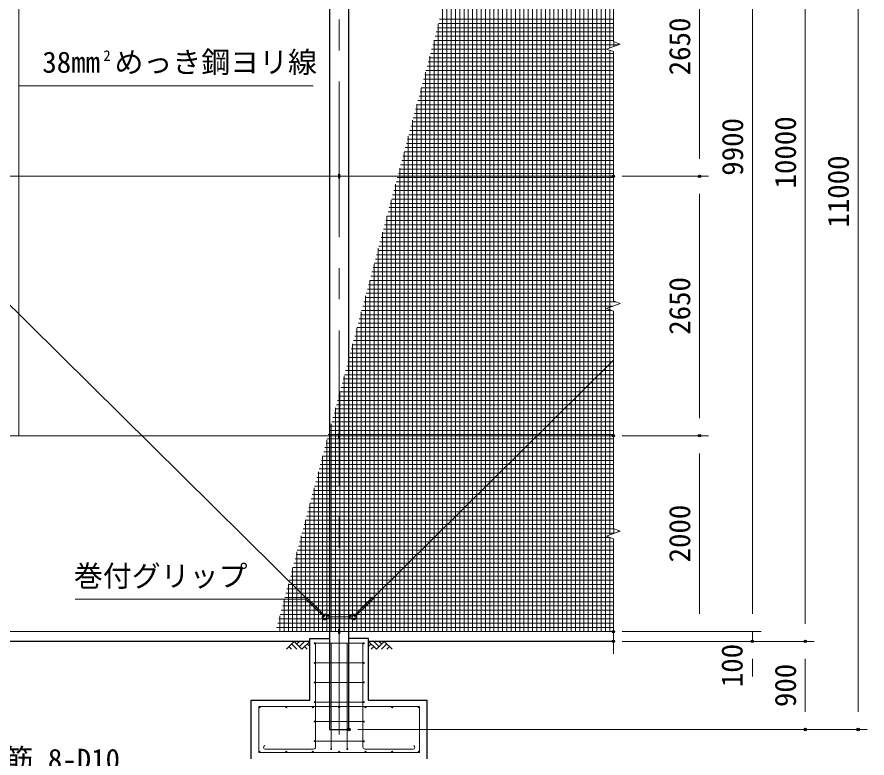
# Model space of a CAD drawing. Units: millimetres, scale not verified. Extents: x -18899 to 18901, y -13364 to 13366.
# Drawn here: x -6590 to 2091, y -4358 to 3210 of the extents above; entities that cross this region are included whole.
import ezdxf
from ezdxf.enums import TextEntityAlignment as Align

# ---------------------------------------------------------------- set-up
doc = ezdxf.new("R2010")
doc.units = ezdxf.units.MM
doc.header["$LTSCALE"] = 50
doc.header["$PDMODE"] = 32
doc.header["$PDSIZE"] = 25
doc.linetypes.add('USER1', pattern=[50.8, 31.75, -6.35, 6.35, -6.35])
for name, color, linetype, lineweight in [('0-1_D-STR1', 1, 'Continuous', 25), ('0-2_D-BMK', 2, 'USER1', 13), ('0-3_D-STR3', 3, 'Continuous', 13), ('0-4_D-STR-DIM', 7, 'Continuous', 13), ('0-7_D-STR-TXT', 7, 'Continuous', 13), ('0-8_D-BGD', 7, 'Continuous', 25), ('0-9_D-STR2', 7, 'Continuous', 13), ('0-A_D-STR4', 7, 'Continuous', 25), ('0-B_D-DCR-HCH', 7, 'Continuous', 13)]:
    doc.layers.add(name, color=color, linetype=linetype, lineweight=lineweight)
doc.layers.add('0-6_Defpoints', color=8, linetype='Continuous')
doc.styles.add('ＭＳ ゴシック', font='')
doc.styles.get('ＭＳ ゴシック').set_extended_font_data('MS Gothic')

msp = doc.modelspace()

# ---------------------------------------------------------------- linework, layer by layer
at = {"layer": '0-1_D-STR1'}
msp.add_lwpolyline([(-3199.31, 6933.54), (-3399.31, 6933.54), (-3399.31, -4066.46), (-3199.31, -4066.46)], close=True, dxfattribs=at)
at = {"layer": '0-2_D-BMK'}
for p, q in [((-3299.31, -4117.46), (-3299.31, 6984.54)), ((-3436.81, -2916.46), (-3161.81, -2916.46))]:
    msp.add_line(p, q, dxfattribs=at)
at = {"layer": '0-3_D-STR3'}
for p, q in [((-12577.83, 6117.33), (-3641.59, -2721.12)), ((-12517.62, 1583.54), (-499.31, 1583.54)), ((-3305.31, 1600.54), (-3305.31, 1566.54)), ((-3293.31, 1600.54), (-3293.31, 1566.54)), ((-2952.81, -2721.12), (-499.31, -294.47)), ((-12517.62, -1066.46), (-499.31, -1066.46)), ((-3305.31, -1049.46), (-3305.31, -1083.46)), ((-3293.31, -1049.46), (-3293.31, -1083.46)), ((-3519.04, -2853.58), (-3647.01, -2727.01)), ((-3629.96, -2727.49), (-3644.13, -2723.78)), ((-3507.78, -2842.21), (-3635.76, -2715.63)), ((-3607.21, -2749.99), (-3621.97, -2746.12)), ((-3584.46, -2772.49), (-3599.22, -2768.63)), ((-3086.61, -2842.21), (-2958.64, -2715.63)), ((-3075.36, -2853.58), (-2947.39, -2727.01)), ((-3009.93, -2772.49), (-2995.18, -2768.63)), ((-2987.18, -2749.99), (-2972.43, -2746.12)), ((-2964.44, -2727.49), (-2950.27, -2723.78)), ((-3561.71, -2795), (-3576.47, -2791.13)), ((-3538.96, -2817.5), (-3553.71, -2813.63)), ((-3516.21, -2840), (-3530.96, -2836.13)), ((-3519.04, -2853.58), (-3456.5, -2910.52)), ((-3507.78, -2842.21), (-3450.17, -2904.12)), ((-3086.61, -2842.21), (-3144.23, -2904.12)), ((-3075.36, -2853.58), (-3137.9, -2910.52)), ((-3078.19, -2840), (-3063.43, -2836.13)), ((-3055.44, -2817.5), (-3040.68, -2813.63)), ((-3032.69, -2795), (-3017.93, -2791.13)), ((-3425.09, -2902.96), (-3428.52, -2908.46)), ((-3428.52, -2908.46), (-3428.52, -2924.46)), ((-3425.09, -2929.96), (-3428.52, -2924.46)), ((-3402.09, -2901.46), (-3425.09, -2902.96)), ((-3425.09, -2902.96), (-3425.09, -2916.46)), ((-3425.09, -2929.96), (-3425.09, -2916.46)), ((-3402.09, -2931.46), (-3425.09, -2929.96)), ((-3402.09, -2901.46), (-3402.09, -2931.46)), ((-3402.09, -2908.46), (-3399.31, -2908.46)), ((-3402.09, -2924.46), (-3399.31, -2924.46)), ((-3199.31, -2908.46), (-3192.31, -2908.46)), ((-3199.31, -2924.46), (-3192.31, -2924.46)), ((-3192.31, -2901.46), (-3192.31, -2931.46)), ((-3192.31, -2901.46), (-3184.76, -2901.95)), ((-3192.31, -2931.46), (-3184.76, -2930.97)), ((-3165.87, -2908.46), (-3165.87, -2924.46)), ((-12517.62, -3066.46), (-499.31, -3066.46)), ((-3305.31, -3049.46), (-3305.31, -3083.46)), ((-3293.31, -3049.46), (-3293.31, -3083.46)), ((-3049.31, -3186.46), (-3549.31, -3186.46)), ((-3541.31, -4246.79), (-3541.31, -3186.46)), ((-3381.31, -4266.79), (-3381.31, -3186.46)), ((-3217.31, -4266.79), (-3217.31, -3186.46)), ((-3057.31, -4246.79), (-3057.31, -3186.46)), ((-3049.31, -3386.46), (-3549.31, -3386.46)), ((-3049.31, -3586.46), (-3549.31, -3586.46)), ((-3049.31, -3786.46), (-3549.31, -3786.46)), ((-2479.31, -3831.46), (-4119.31, -3831.46)), ((-4119.31, -4301.46), (-4119.31, -3831.46)), ((-2479.31, -4301.46), (-2479.31, -3831.46)), ((-3049.31, -3986.46), (-3549.31, -3986.46)), ((-3049.31, -4186.46), (-3549.31, -4186.46)), ((-2479.31, -4301.46), (-4119.31, -4301.46)), ((-3561.31, -4266.79), (-4054.24, -4266.79)), ((-3037.31, -4266.79), (-2544.38, -4266.79))]:
    msp.add_line(p, q, dxfattribs=at)
for centre, radius in [((-3549.31, -3186.46), 5), ((-3049.31, -3186.46), 5), ((-3549.31, -3386.46), 5), ((-3049.31, -3386.46), 5), ((-3549.31, -3586.46), 5), ((-3049.31, -3586.46), 5), ((-3549.31, -3786.46), 5), ((-3049.31, -3786.46), 5), ((-4112.81, -3837.96), 6.5), ((-3839.31, -3837.96), 6.5), ((-3569.31, -3837.96), 6.5), ((-3299.31, -3837.96), 6.5), ((-3029.31, -3837.96), 6.5), ((-2759.31, -3837.96), 6.5), ((-2485.81, -3837.96), 6.5), ((-3549.31, -3986.46), 5), ((-3049.31, -3986.46), 5), ((-3549.31, -4186.46), 5), ((-3049.31, -4186.46), 5), ((-4112.81, -4294.96), 6.5), ((-3839.31, -4294.96), 6.5), ((-3569.31, -4294.96), 6.5), ((-3381.31, -4266.79), 5), ((-3299.31, -4294.96), 6.5), ((-3217.31, -4266.79), 5), ((-3029.31, -4294.96), 6.5), ((-2759.31, -4294.96), 6.5), ((-2485.81, -4294.96), 6.5)]:
    msp.add_circle(centre, radius, dxfattribs=at)
for centre, radius, start, end in [((-3299.31, 1600.54), 6, 0, 180), ((-3299.31, 1566.54), 6, 180, 0), ((-3299.31, -1049.46), 6, 0, 180), ((-3299.31, -1083.46), 6, 180, 0), ((-3561.19, -2800.63), 113.07, 131.25852, 139.37238), ((-3614.36, -2717.1), 30, 225.31552, 255.31561), ((-3637.57, -2756.51), 30, 42.94479, 75.3156), ((-3591.61, -2739.61), 30, 225.31552, 255.31561), ((-3614.82, -2779.01), 30, 42.94479, 75.3156), ((-3592.07, -2801.51), 30, 42.9437, 75.3156), ((-3002.33, -2801.51), 30, 104.6844, 137.0563), ((-2979.58, -2779.01), 30, 104.6844, 137.05521), ((-3002.78, -2739.61), 30, 284.68439, 314.68448), ((-2956.84, -2756.51), 30, 104.66404, 137.03485), ((-2980.03, -2717.1), 30, 284.68439, 314.68448), ((-3033.2, -2800.63), 113.07, 40.62762, 48.74148), ((-3568.86, -2762.11), 30, 225.31433, 255.31415), ((-3546.11, -2784.61), 30, 225.31552, 255.31561), ((-3569.31, -2824.02), 30, 42.94385, 75.3156), ((-3523.36, -2807.11), 30, 225.31552, 255.31561), ((-3546.56, -2846.52), 30, 42.94479, 75.3156), ((-3523.81, -2869.02), 30, 42.9437, 75.31416), ((-3070.58, -2869.02), 30, 104.68584, 137.0563), ((-3047.83, -2846.52), 30, 104.6844, 137.05521), ((-3071.04, -2807.11), 30, 284.68439, 314.68448), ((-3025.08, -2824.02), 30, 104.6844, 137.05615), ((-3048.29, -2784.61), 30, 284.68439, 314.68448), ((-3025.54, -2762.11), 30, 284.68585, 314.68567), ((-3444.09, -2916.46), 30, 145.26917, 319.66701), ((-3444.09, -2916.46), 17.5, 150.76033, 332.79711), ((-3444.09, -2916.46), 30, 40.33299, 125.3612), ((-3453.33, -2907.32), 4.5, 225.3135, 45.3135), ((-3444.09, -2916.46), 17.5, 27.20289, 119.87005), ((-3410.55, -2887.98), 14, 220.33299, 273.7314), ((-3410.55, -2944.94), 14, 86.2686, 139.66701), ((-3410.55, -2944.94), 14, 86.2686, 139.66701), ((-3183.85, -2887.98), 14, 266.2686, 319.66701), ((-3183.85, -2944.94), 14, 40.33299, 93.7314), ((-3150.31, -2916.46), 30, 54.6388, 139.66701), ((-3150.31, -2916.46), 30, 220.33299, 34.73083), ((-3150.31, -2916.46), 17.5, 60.12995, 152.79711), ((-3150.31, -2916.46), 17.5, 207.20289, 29.23967), ((-3141.06, -2907.32), 4.5, 134.6865, 314.6865), ((-3299.31, -3049.46), 6, 0, 180), ((-3299.31, -3083.46), 6, 180, 0), ((-4053.41, -4248.13), 18.68, 111.66589, 272.52545), ((-3561.31, -4246.79), 20, 270, 0), ((-3037.31, -4246.79), 20, 180, 270), ((-2545.2, -4248.13), 18.68, 267.47455, 68.33411)]:
    msp.add_arc(centre, radius, start, end, dxfattribs=at)
at = {"layer": '0-4_D-STR-DIM'}
for p, q in [((2000.69, 6753.54), (2000.69, -3886.46)), ((920.69, -2886.46), (920.69, 6653.54)), ((1460.69, 6653.54), (1460.69, -2986.46)), ((-499.31, 2959.85), (-499.31, 5482.24)), ((380.69, 1763.54), (380.69, 4053.54)), ((-428.83, 2934.19), (-499.31, 2959.85)), ((-569.78, 2882.89), (-428.83, 2934.19)), ((-499.31, 2857.24), (-569.78, 2882.89)), ((-499.31, 309.85), (-499.31, 2857.24)), ((-409.31, 1583.54), (470.69, 1583.54)), ((-409.31, 1583.54), (470.69, 1583.54)), ((380.69, -886.46), (380.69, 1403.54)), ((-499.31, -2015.15), (-499.31, 207.24)), ((-409.31, -1066.46), (470.69, -1066.46)), ((-409.31, -1066.46), (470.69, -1066.46)), ((380.69, -2886.46), (380.69, -1246.46)), ((-569.78, -2092.11), (-428.83, -2040.81)), ((-428.83, -2040.81), (-499.31, -2015.15)), ((-499.31, -2117.76), (-569.78, -2092.11)), ((-499.31, -3294.05), (-499.31, -2117.76)), ((920.69, -2886.46), (920.69, -2706.46)), ((-409.31, -3066.46), (470.69, -3066.46)), ((-409.31, -3066.46), (1010.69, -3066.46)), ((-409.31, -3066.46), (1010.69, -3066.46)), ((920.69, -3066.46), (920.69, -3166.46)), ((-409.31, -3166.46), (1010.69, -3166.46)), ((-409.31, -3166.46), (1550.69, -3166.46)), ((-409.31, -3166.46), (1550.69, -3166.46)), ((920.69, -3346.46), (920.69, -3526.46)), ((1460.69, -3346.46), (1460.69, -3886.46)), ((-3109.31, -4066.46), (1550.69, -4066.46)), ((-3109.31, -4066.46), (2090.69, -4066.46))]:
    msp.add_line(p, q, dxfattribs=at)
msp.add_lwpolyline([(-499.31, 309.85), (-428.83, 284.19), (-569.78, 232.89), (-499.31, 207.24)], dxfattribs=at)
at = {"layer": '0-6_Defpoints'}
for p in [(-499.31, 1583.54), (-499.31, 1583.54), (380.69, 1583.54), (-499.31, -1066.46), (-499.31, -1066.46), (380.69, -1066.46), (-499.31, -3066.46), (-499.31, -3166.46), (920.69, -3166.46), (1460.69, -3166.46), (-3199.31, -4066.46), (1460.69, -4066.46), (2000.69, -4066.46)]:
    msp.add_point(p, dxfattribs=at)
at = {"layer": '0-7_D-STR-TXT'}
for p, q in [((-6570.46, 2506.81), (-6570.46, 3589.38)), ((-6570.46, 2772), (-6570.46, -1064.46)), ((-6570.46, 2506.81), (-6570.46, 177.7)), ((-6570.46, 2506.81), (-6570.46, 1564.24))]:
    msp.add_line(p, q, dxfattribs=at)
for points in [[(-3565.92, 2506.81), (-6570.46, 2506.81), (-6570.46, 4231.54)], [(-5995.83, -2736.93), (-4008.93, -2736.93), (-3635.21, -2736.93)]]:
    msp.add_lwpolyline(points, dxfattribs=at)
at = {"layer": '0-8_D-BGD'}
for p, q in [((-3599.31, -3166.46), (-7356.31, -3166.46)), ((-499.31, -3166.46), (-2999.31, -3166.46))]:
    msp.add_line(p, q, dxfattribs=at)
at = {"layer": '0-9_D-STR2'}
for p, q in [((-1280.91, -3066.46), (-1280.91, 6833.54)), ((-1237.16, -3066.46), (-1237.16, 6833.54)), ((-1193.41, -3066.46), (-1193.41, 6833.54)), ((-1149.66, -3066.46), (-1149.66, 6833.54)), ((-1105.91, -3066.46), (-1105.91, 6833.54)), ((-1062.16, -3066.46), (-1062.16, 6833.54)), ((-1018.41, -3066.46), (-1018.41, 6833.54)), ((-974.66, -3066.46), (-974.66, 6833.54)), ((-930.91, -3066.46), (-930.91, 6833.54)), ((-887.16, -3066.46), (-887.16, 6833.54)), ((-843.41, -3066.46), (-843.41, 6833.54)), ((-799.66, -3066.46), (-799.66, 6833.54)), ((-755.91, -3066.46), (-755.91, 6833.54)), ((-712.16, -3066.46), (-712.16, 6833.54)), ((-668.41, -3066.46), (-668.41, 6833.54)), ((-624.66, -3066.46), (-624.66, 6833.54)), ((-580.91, -3066.46), (-580.91, 6833.54)), ((-1324.66, -3066.46), (-1324.66, 6728.84)), ((-1368.41, -3066.46), (-1368.41, 6565.56)), ((-1412.16, -3066.46), (-1412.16, 6402.28)), ((-1455.91, -3066.46), (-1455.91, 6239.01)), ((-1499.66, -3066.46), (-1499.66, 6075.73)), ((-1543.41, -3066.46), (-1543.41, 5912.45)), ((-1587.16, -3066.46), (-1587.16, 5749.17)), ((-1630.91, -3066.46), (-1630.91, 5585.9)), ((-537.16, 2894.76), (-537.16, 5496.02)), ((-1674.66, -3066.46), (-1674.66, 5422.62)), ((-1718.41, -3066.46), (-1718.41, 5259.34)), ((-1762.16, -3066.46), (-1762.16, 5096.06)), ((-1805.91, -3066.46), (-1805.91, 4932.79)), ((-1849.66, -3066.46), (-1849.66, 4769.51)), ((-1893.41, -3066.46), (-1893.41, 4606.23)), ((-1937.16, -3066.46), (-1937.16, 4442.96)), ((-1980.91, -3066.46), (-1980.91, 4279.68)), ((-2024.66, -3066.46), (-2024.66, 4116.4)), ((-2068.41, -3066.46), (-2068.41, 3953.12)), ((-2112.16, -3066.46), (-2112.16, 3789.85)), ((-2155.91, -3066.46), (-2155.91, 3626.57)), ((-2199.66, -3066.46), (-2199.66, 3463.29)), ((-2243.41, -3066.46), (-2243.41, 3300.02)), ((-2287.16, -3066.46), (-2287.16, 3136.74)), ((-2285.01, 3144.77), (-499.31, 3144.77)), ((-2273.29, 3188.52), (-499.31, 3188.52)), ((-2308.46, 3057.27), (-499.31, 3057.27)), ((-2296.73, 3101.02), (-499.31, 3101.02)), ((-2331.9, 2969.77), (-499.31, 2969.77)), ((-2330.91, -3066.46), (-2330.91, 2973.46)), ((-2320.18, 3013.52), (-499.31, 3013.52)), ((-493.41, 2910.69), (-493.41, 2957.7)), ((-2355.35, 2882.27), (-568.08, 2882.27)), ((-2343.62, 2926.02), (-451.29, 2926.02)), ((-449.66, 2926.61), (-449.66, 2941.78)), ((-2378.79, 2794.77), (-499.31, 2794.77)), ((-2374.66, -3066.46), (-2374.66, 2810.18)), ((-2367.07, 2838.52), (-499.31, 2838.52)), ((-2402.24, 2707.27), (-499.31, 2707.27)), ((-2390.52, 2751.02), (-499.31, 2751.02)), ((-2425.68, 2619.77), (-499.31, 2619.77)), ((-2418.41, -3066.46), (-2418.41, 2646.91)), ((-2413.96, 2663.52), (-499.31, 2663.52)), ((-2449.13, 2532.27), (-499.31, 2532.27)), ((-2437.41, 2576.02), (-499.31, 2576.02)), ((-2472.57, 2444.77), (-499.31, 2444.77)), ((-2462.16, -3066.46), (-2462.16, 2483.63)), ((-2460.85, 2488.52), (-499.31, 2488.52)), ((-2496.02, 2357.27), (-499.31, 2357.27)), ((-2484.3, 2401.02), (-499.31, 2401.02)), ((-2519.47, 2269.77), (-499.31, 2269.77)), ((-2507.74, 2313.52), (-499.31, 2313.52)), ((-2505.91, -3066.46), (-2505.91, 2320.35)), ((-2542.91, 2182.27), (-499.31, 2182.27)), ((-2531.19, 2226.02), (-499.31, 2226.02)), ((-2566.36, 2094.77), (-499.31, 2094.77)), ((-2554.63, 2138.52), (-499.31, 2138.52)), ((-2549.66, -3066.46), (-2549.66, 2157.07)), ((-2589.8, 2007.27), (-499.31, 2007.27)), ((-2578.08, 2051.02), (-499.31, 2051.02)), ((-2613.25, 1919.77), (-499.31, 1919.77)), ((-2601.53, 1963.52), (-499.31, 1963.52)), ((-2593.41, -3066.46), (-2593.41, 1993.8)), ((-2637.16, -3066.46), (-2637.16, 1830.52)), ((-2636.69, 1832.27), (-499.31, 1832.27)), ((-2624.97, 1876.02), (-499.31, 1876.02)), ((-2660.14, 1744.77), (-499.31, 1744.77)), ((-2648.42, 1788.52), (-499.31, 1788.52)), ((-2683.58, 1657.27), (-499.31, 1657.27)), ((-2680.91, -3066.46), (-2680.91, 1667.24)), ((-2671.86, 1701.02), (-499.31, 1701.02)), ((-2707.03, 1569.77), (-499.31, 1569.77)), ((-2695.31, 1613.52), (-499.31, 1613.52)), ((-2730.48, 1482.27), (-499.31, 1482.27)), ((-2724.66, -3066.46), (-2724.66, 1503.97)), ((-2718.75, 1526.02), (-499.31, 1526.02)), ((-2753.92, 1394.77), (-499.31, 1394.77)), ((-2742.2, 1438.52), (-499.31, 1438.52)), ((-2777.37, 1307.27), (-499.31, 1307.27)), ((-2768.41, -3066.46), (-2768.41, 1340.69)), ((-2765.64, 1351.02), (-499.31, 1351.02)), ((-2800.81, 1219.77), (-499.31, 1219.77)), ((-2789.09, 1263.52), (-499.31, 1263.52)), ((-2824.26, 1132.27), (-499.31, 1132.27)), ((-2812.54, 1176.02), (-499.31, 1176.02)), ((-2812.16, -3066.46), (-2812.16, 1177.41)), ((-2847.7, 1044.77), (-499.31, 1044.77)), ((-2835.98, 1088.52), (-499.31, 1088.52)), ((-2871.15, 957.27), (-499.31, 957.27)), ((-2859.43, 1001.02), (-499.31, 1001.02)), ((-2855.91, -3066.46), (-2855.91, 1014.13)), ((-2894.59, 869.77), (-499.31, 869.77)), ((-2882.87, 913.52), (-499.31, 913.52)), ((-2918.04, 782.27), (-499.31, 782.27)), ((-2906.32, 826.02), (-499.31, 826.02)), ((-2899.66, -3066.46), (-2899.66, 850.86)), ((-2941.49, 694.77), (-499.31, 694.77)), ((-2929.76, 738.52), (-499.31, 738.52)), ((-2953.21, 651.02), (-499.31, 651.02)), ((-2943.41, -3066.46), (-2943.41, 687.58)), ((-2987.16, -3066.46), (-2987.16, 524.3)), ((-2976.65, 563.52), (-499.31, 563.52)), ((-2964.93, 607.27), (-499.31, 607.27)), ((-3000.1, 476.02), (-499.31, 476.02)), ((-2988.38, 519.77), (-499.31, 519.77)), ((-3030.91, -3066.46), (-3030.91, 361.03)), ((-3023.55, 388.52), (-499.31, 388.52)), ((-3011.82, 432.27), (-499.31, 432.27)), ((-3046.99, 301.02), (-475.06, 301.02)), ((-3035.27, 344.77), (-499.31, 344.77)), ((-3074.66, -3066.46), (-3074.66, 197.75)), ((-3070.44, 213.52), (-516.56, 213.52)), ((-3058.71, 257.27), (-502.8, 257.27)), ((-3093.88, 126.02), (-499.31, 126.02)), ((-3082.16, 169.77), (-499.31, 169.77)), ((-3118.41, -3066.46), (-3118.41, 34.47)), ((-3117.33, 38.52), (-499.31, 38.52)), ((-3105.6, 82.27), (-499.31, 82.27)), ((-3140.77, -48.98), (-499.31, -48.98)), ((-3129.05, -5.23), (-499.31, -5.23)), ((-3164.22, -136.48), (-499.31, -136.48)), ((-3162.16, -3066.46), (-3162.16, -128.81)), ((-3152.5, -92.73), (-499.31, -92.73)), ((-3187.66, -223.98), (-499.31, -223.98)), ((-3175.94, -180.23), (-499.31, -180.23)), ((-3211.11, -311.48), (-499.31, -311.48)), ((-3205.91, -3066.46), (-3205.91, -292.08)), ((-3199.39, -267.73), (-499.31, -267.73)), ((-3234.56, -398.98), (-499.31, -398.98)), ((-3222.83, -355.23), (-499.31, -355.23)), ((-3258, -486.48), (-499.31, -486.48)), ((-3249.66, -3066.46), (-3249.66, -455.36)), ((-3246.28, -442.73), (-499.31, -442.73)), ((-3281.45, -573.98), (-499.31, -573.98)), ((-3269.72, -530.23), (-499.31, -530.23)), ((-3304.89, -661.48), (-499.31, -661.48)), ((-3293.41, -3066.46), (-3293.41, -618.64)), ((-3293.17, -617.73), (-499.31, -617.73)), ((-3328.34, -748.98), (-499.31, -748.98)), ((-3316.61, -705.23), (-499.31, -705.23)), ((-3351.78, -836.48), (-499.31, -836.48)), ((-3340.06, -792.73), (-499.31, -792.73)), ((-3337.16, -3066.46), (-3337.16, -781.92)), ((-3380.91, -3066.46), (-3380.91, -945.19)), ((-3375.23, -923.98), (-499.31, -923.98)), ((-3363.51, -880.23), (-499.31, -880.23)), ((-3398.67, -1011.48), (-499.31, -1011.48)), ((-3386.95, -967.73), (-499.31, -967.73)), ((-3424.66, -3066.46), (-3424.66, -1108.47)), ((-3422.12, -1098.98), (-499.31, -1098.98)), ((-3410.4, -1055.23), (-499.31, -1055.23)), ((-3445.57, -1186.48), (-499.31, -1186.48)), ((-3433.84, -1142.73), (-499.31, -1142.73)), ((-3469.01, -1273.98), (-499.31, -1273.98)), ((-3468.41, -3066.46), (-3468.41, -1271.75)), ((-3457.29, -1230.23), (-499.31, -1230.23)), ((-3492.46, -1361.48), (-499.31, -1361.48)), ((-3480.73, -1317.73), (-499.31, -1317.73)), ((-3515.9, -1448.98), (-499.31, -1448.98)), ((-3512.16, -3066.46), (-3512.16, -1435.02)), ((-3504.18, -1405.23), (-499.31, -1405.23)), ((-3539.35, -1536.48), (-499.31, -1536.48)), ((-3527.62, -1492.73), (-499.31, -1492.73)), ((-3562.79, -1623.98), (-499.31, -1623.98)), ((-3555.91, -3066.46), (-3555.91, -1598.3)), ((-3551.07, -1580.23), (-499.31, -1580.23)), ((-3586.24, -1711.48), (-499.31, -1711.48)), ((-3574.52, -1667.73), (-499.31, -1667.73)), ((-3609.68, -1798.98), (-499.31, -1798.98)), ((-3599.66, -3066.46), (-3599.66, -1761.58)), ((-3597.96, -1755.23), (-499.31, -1755.23)), ((-3633.13, -1886.48), (-499.31, -1886.48)), ((-3621.41, -1842.73), (-499.31, -1842.73)), ((-3656.58, -1973.98), (-499.31, -1973.98)), ((-3644.85, -1930.23), (-499.31, -1930.23)), ((-3643.41, -3066.46), (-3643.41, -1924.86)), ((-3680.02, -2061.48), (-485.63, -2061.48)), ((-3668.3, -2017.73), (-492.23, -2017.73)), ((-493.41, -2064.31), (-493.41, -2017.3)), ((-449.66, -2048.39), (-449.66, -2033.22)), ((-3703.47, -2148.98), (-499.31, -2148.98)), ((-3691.74, -2105.23), (-533.74, -2105.23)), ((-3687.16, -3066.46), (-3687.16, -2088.13)), ((-537.16, -3066.46), (-537.16, -2103.98)), ((-3730.91, -3066.46), (-3730.91, -2251.41)), ((-3726.91, -2236.48), (-499.31, -2236.48)), ((-3715.19, -2192.73), (-499.31, -2192.73)), ((-3750.36, -2323.98), (-499.31, -2323.98)), ((-3738.63, -2280.23), (-499.31, -2280.23)), ((-3774.66, -3066.46), (-3774.66, -2414.69)), ((-3773.8, -2411.48), (-499.31, -2411.48)), ((-3762.08, -2367.73), (-499.31, -2367.73)), ((-3797.25, -2498.98), (-499.31, -2498.98)), ((-3785.53, -2455.23), (-499.31, -2455.23)), ((-3820.69, -2586.48), (-499.31, -2586.48)), ((-3818.41, -3066.46), (-3818.41, -2577.96)), ((-3808.97, -2542.73), (-499.31, -2542.73)), ((-3844.14, -2673.98), (-499.31, -2673.98)), ((-3832.42, -2630.23), (-499.31, -2630.23)), ((-3867.59, -2761.48), (-499.31, -2761.48)), ((-3862.16, -3066.46), (-3862.16, -2741.24)), ((-3855.86, -2717.73), (-499.31, -2717.73)), ((-3891.03, -2848.98), (-499.31, -2848.98)), ((-3879.31, -2805.23), (-499.31, -2805.23)), ((-3914.48, -2936.48), (-499.31, -2936.48)), ((-3905.91, -3066.46), (-3905.91, -2904.52)), ((-3902.75, -2892.73), (-499.31, -2892.73)), ((-3937.92, -3023.98), (-499.31, -3023.98)), ((-3926.2, -2980.23), (-499.31, -2980.23))]:
    msp.add_line(p, q, dxfattribs=at)
msp.add_lwpolyline([(-537.16, -2080.24), (-537.16, 221.02), (-537.16, 244.76), (-537.16, 2871.02)], dxfattribs=at)
at = {"layer": '0-A_D-STR4'}
for p, q in [((-3599.31, -3136.46), (-3399.31, -3136.46)), ((-3599.31, -3766.46), (-3599.31, -3136.46)), ((-2999.31, -3136.46), (-3199.31, -3136.46)), ((-2999.31, -3766.46), (-2999.31, -3136.46)), ((-4199.31, -4366.46), (-4199.31, -3766.46)), ((-4199.31, -3766.46), (-3599.31, -3766.46)), ((-2999.31, -3766.46), (-2399.31, -3766.46)), ((-2399.31, -4366.46), (-2399.31, -3766.46))]:
    msp.add_line(p, q, dxfattribs=at)
at = {"layer": '0-B_D-DCR-HCH'}
for p, q in [((-3758.94, -3166.46), (-3838.76, -3246.28)), ((-3785.55, -3193.06), (-3732.09, -3246.28)), ((-3758.94, -3166.46), (-3679.12, -3246.28)), ((-3732.34, -3193.06), (-3705.73, -3166.46)), ((-3705.73, -3219.67), (-3652.52, -3166.46)), ((-3679.12, -3246.28), (-3599.31, -3166.46)), ((-3625.91, -3193.06), (-3599.31, -3219.55)), ((-2919.49, -3246.28), (-2999.31, -3166.46)), ((-2972.7, -3193.06), (-2999.31, -3219.55)), ((-2892.88, -3219.67), (-2946.09, -3166.46)), ((-2839.67, -3166.46), (-2919.49, -3246.28)), ((-2866.14, -3193.2), (-2892.88, -3166.46)), ((-2813.06, -3193.06), (-2866.52, -3246.28)), ((-2839.67, -3166.46), (-2759.85, -3246.28)), ((-3812.15, -3219.67), (-3785.43, -3246.28)), ((-3652.52, -3219.67), (-3625.79, -3246.28)), ((-2946.09, -3219.67), (-2972.82, -3246.28)), ((-2786.46, -3219.67), (-2813.19, -3246.28))]:
    msp.add_line(p, q, dxfattribs=at)

# ---------------------------------------------------------------- texts
at = {"layer": '0-4_D-STR-DIM', "style": 'ＭＳ ゴシック'}
for s, p in [('2650', (350.33, 2614.92)), ('10000', (1430.33, 1459.37)), ('9900', (890.33, 1589.35)), ('11000', (1970.33, 1059.37)), ('2650', (350.33, -35.08)), ('2000', (350.33, -2360.08)), ('100', (884.91, -3634.11)), ('900', (1430.33, -3837.52))]:
    msp.add_text(s, height=216.6, rotation=90, dxfattribs=at).set_placement(p, align=Align.BOTTOM_LEFT)
at = {"layer": '0-7_D-STR-TXT', "style": 'ＭＳ ゴシック'}
for s, height, p in [('38mm めっき鋼ヨリ線', 216.6, (-6331.02, 2576.01)), ('2', 108.1, (-5706.99, 2730.23)), ('巻付グリップ', 216.6, (-6008.39, -2671.73)), ('主筋 8-D10', 216.6, (-7012.65, -4545.23))]:
    msp.add_text(s, height=height, dxfattribs=at).set_placement(p, align=Align.BOTTOM_LEFT)

doc.saveas('drawing.dxf')
